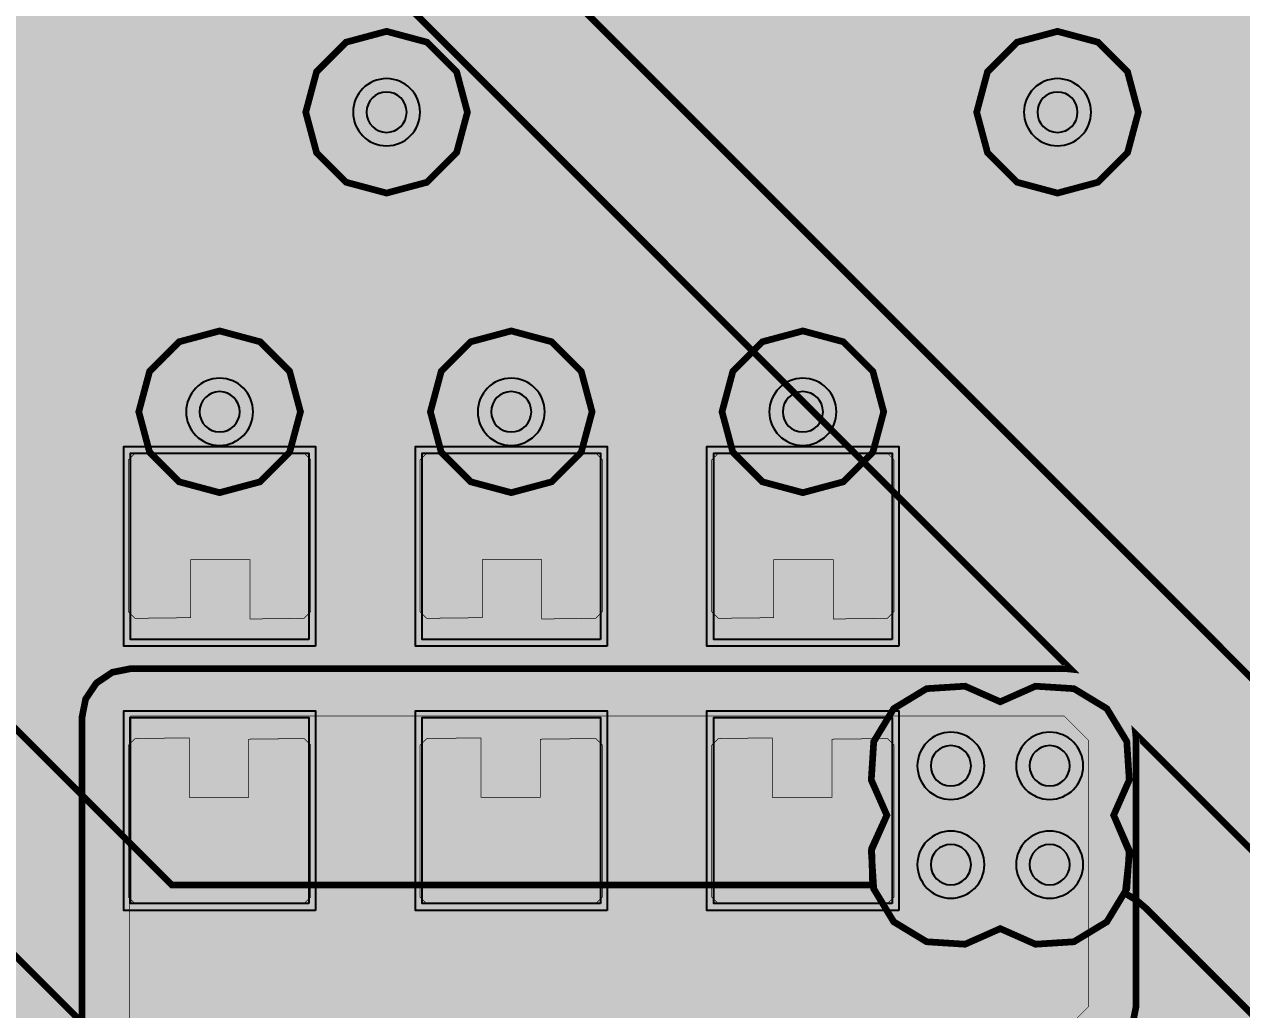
# Model space of a CAD drawing. Header units: millimetres. Extents: x -61 to 56, y -72 to 70.
# Drawn here: x -32.06 to -22.85, y 32.66 to 40.12 of the extents above; entities that cross this region are included whole.
import ezdxf

# ---------------------------------------------------------------- set-up
doc = ezdxf.new("R2010")
doc.units = ezdxf.units.MM
doc.header["$MEASUREMENT"] = 0
for name, color, linetype, true_color in [('02GND', 7, 'Continuous', 0x999966), ('03POWER', 7, 'Continuous', 0x008000), ('Bottom-Layer', 7, 'Continuous', 0x0000ff), ('Hole-Layer', 7, 'Continuous', 0x222222), ('Multi-Layer', 7, 'Continuous', 0xc0c0c0), ('Top-Layer', 7, 'Continuous', 0xff0000), ('Top-Paste-Mask-Layer', 7, 'Continuous', 0x808080), ('Top-Silkscreen-Layer', 7, 'Continuous', 0xffcc00), ('Top-Solder-Mask-Layer', 7, 'Continuous', 0x800080)]:
    doc.layers.add(name, color=color, linetype=linetype, true_color=true_color)

msp = doc.modelspace()

# ---------------------------------------------------------------- hatches: boundary and pattern name
at = {"layer": '02GND'}
for points in [[(-49.64195834391669, 52.15325882651766), (49.64195834391669, 52.15325882651766), (49.641958343916706, -62.14198374396749), (-49.64195834391669, -62.14198374396749)], [(-25.482188809413156, 33.329731434427345), (-25.23287086562984, 33.17860020668967), (-24.941921027998262, 33.15993802375216), (-24.675337820675644, 33.27797818074722), (-24.408754613353025, 33.15993802375216), (-24.11780477572145, 33.17860020668967), (-23.86848683193813, 33.329731434427345), (-23.717355604200463, 33.579049378210655), (-23.69869342126295, 33.869999215842235), (-23.816733578258017, 34.13658242316486), (-23.698693421262952, 34.40316563048747), (-23.71735560420047, 34.69411546811905), (-23.868486831938135, 34.94343341190237), (-24.11780477572145, 35.09456463964003), (-24.408754613353025, 35.113226822577545), (-24.675337820675644, 34.99518666558249), (-24.941921027998262, 35.113226822577545), (-25.23287086562984, 35.09456463964003), (-25.482188809413152, 34.94343341190237), (-25.63332003715082, 34.69411546811905), (-25.651982220088335, 34.40316563048747), (-25.533942063093267, 34.13658242316486), (-25.65198222008834, 33.869999215842235), (-25.633320037150824, 33.57904937821066)]]:
    msp.add_hatch(color=256, dxfattribs=at).paths.add_polyline_path(points)
at = {"layer": '03POWER'}
for points in [[(48.498956057912125, -56.04159512319025), (48.58111403814797, -56.34791952557415), (48.80553446097866, -56.57201782326688), (49.111976558646546, -56.65373571597832), (49.41818263372846, -56.57113781772896), (49.64195834391669, -56.34639573279148), (49.641958343916706, -62.14198374396749), (44.192197104394225, -62.14198374396749), (44.39271061544224, -61.95662885865687), (44.49267545900355, -61.702524290273935), (44.47220038050033, -61.43023240133561), (45.189120969245266, -61.703607933859004), (45.94976176232751, -61.80428015568837), (46.713115877138364, -61.72682172974153), (47.43803015326418, -61.475408514858486), (48.08542375926282, -61.063594441202774), (48.62039507817628, -60.513580804745615), (49.014103287538546, -59.85501937387557), (49.24532319607639, -59.123413833816876), (49.30158951434908, -58.358205748537536), (49.17986887058742, -57.60064822779664), (48.886723342706745, -56.89158193200168), (48.437956690324455, -56.26923331261023), (47.85776235875703, -55.76715378707081), (47.17741918692714, -55.41241094937951), (46.43360513483187, -55.22412932984521), (45.666419939159496, -55.21245937311911), (44.917223297607244, -55.3780302178825), (44.22640512747952, -55.71191577937058), (43.631208106087335, -56.196115963256034), (43.16371988190714, -56.80452706818566), (42.84914319834193, -57.50434906162825), (42.7044371893899, -58.257853861428494), (42.73740309628848, -59.02441929329403), (42.94626369503581, -59.76271907159533), (43.319759108259646, -60.43295073949053), (43.837753836123234, -60.99898145796292), (-43.36177800355601, -60.99898145796292), (-43.62070140292836, -61.05643758985197), (-43.83101923092808, -61.21802021595908), (-43.95325024242799, -61.453396751879495), (-43.96444900967684, -61.718381886266876), (-43.86251327972212, -61.963232127828505), (-43.66657861315724, -62.14198374396749), (-49.64195834391669, -62.14198374396749), (-49.64195834391669, -56.58191262382526), (-49.43345581523011, -56.797498269466416), (-49.14757138874967, -56.8881656272704), (-48.85293138332117, -56.832150073391965), (-49.16222811200256, -57.541188698626186), (-49.29821191569646, -58.30270602842243), (-49.25343109754075, -59.07497212037024), (-49.0303395753776, -59.81566801693373), (-48.6411624109461, -60.4842047572346), (-48.10722589587972, -61.043947587761096), (-47.45778890473421, -61.464223488781975), (-46.72843955504717, -61.72200200720069), (-45.95914503491617, -61.80315728887398), (-45.19206146445252, -61.70324215302472), (-44.46922380723083, -61.427731790698154), (-43.83024242092482, -60.99172373297273), (-43.31013247250253, -60.41911053019163), (-42.93739516258743, -59.74127047808177), (-42.7324559048482, -58.995348136893135), (-42.706545045710975, -58.22221886838377), (-42.861082459178974, -57.46424893079675), (-43.18759973998821, -56.76297387507325), (-43.668204258790595, -56.1568224625089), (-44.27655964987642, -55.6790108295573), (-44.97932900226311, -55.35572229621123), (-45.73800166956687, -55.204672561576466), (-46.51100359237213, -55.23413891164608), (-47.25597549077851, -55.44250663715039), (-47.93209408578566, -55.81835751706504), (-48.50230915026372, -56.34109551902143), (-48.49979490575768, -56.3091476666853), (-48.498956057912125, -56.27711201422403), (-48.498956057912125, 51.31496316992635), (-19.402619467519298, 51.31496316992635), (-19.629487069922497, 51.14373500071528), (-19.75456549222998, 50.88850298229945), (-19.75088814838538, 50.604294481205976), (-19.61924786426078, 50.35238411907861), (-19.388025946438404, 50.187083121894396), (-19.6577761679802, 49.97715635433686), (-19.772914418966884, 49.65532159406582), (-19.6975412972884, 49.32192494998037), (-19.45515768106508, 49.080917455604144), (-19.683909679216892, 48.85828713656416), (-19.769484338568923, 48.55076687171796), (-19.688612489603983, 48.241976522679515), (-19.463284529677818, 48.0158813080247), (-19.154770869168768, 47.93396026742095), (-18.84696149045146, 48.01848909083615), (-18.623554869997662, 48.24648298889421), (-18.545298974109148, 48.55594663841217), (-18.63347287910289, 48.86273173924409), (-18.86410063745156, 49.083418333067456), (-18.624969617895157, 49.324257714659346), (-18.550889167339907, 49.65546662016338), (-18.664631474695653, 49.97523206507112), (-18.931232372078252, 50.18525876278939), (-18.69805043815655, 50.349440834778), (-18.56455849949009, 50.601451686490805), (-18.559730008311707, 50.88659419953101), (-18.684612953435636, 51.14298026991533), (-18.912102401924443, 51.31496316992635), (48.42554110101114, 51.31496316992635), (48.498956057912125, 51.24154821302537)], [(-29.93405892811786, 39.45821945643892), (-29.85204755476772, 39.15214884429769), (-29.627988315976637, 38.928089605506614), (-29.321917703835414, 38.84607823215647), (-29.01584709169419, 38.928089605506614), (-28.791787852903106, 39.15214884429769), (-28.709776479552964, 39.45821945643892), (-28.791787852903106, 39.76429006858014), (-29.01584709169419, 39.98834930737123), (-29.321917703835414, 40.07036068072137), (-29.627988315976637, 39.98834930737123), (-29.85204755476772, 39.76429006858014)], [(-24.85404876809754, 39.45821945643892), (-24.7720373947474, 39.15214884429769), (-24.547978155956315, 38.928089605506614), (-24.241907543815092, 38.84607823215647), (-23.93583693167387, 38.928089605506614), (-23.711777692882787, 39.15214884429769), (-23.629766319532646, 39.45821945643892), (-23.711777692882787, 39.76429006858014), (-23.93583693167387, 39.98834930737123), (-24.241907543815092, 40.07036068072137), (-24.547978155956315, 39.98834930737123), (-24.7720373947474, 39.76429006858014)], [(-31.198201676403354, 37.19044958089917), (-31.116190303053212, 36.88437896875794), (-30.89213106426213, 36.66031972996686), (-30.586060452120904, 36.578308356616716), (-30.27998983997968, 36.66031972996686), (-30.0559306011886, 36.88437896875794), (-29.973919227838458, 37.19044958089917), (-30.0559306011886, 37.496520193040396), (-30.27998983997968, 37.720579431831474), (-30.586060452120904, 37.802590805181616), (-30.89213106426213, 37.720579431831474), (-31.116190303053212, 37.496520193040396)], [(-28.99019812039624, 37.19044958089917), (-28.908186747046102, 36.88437896875794), (-28.684127508255017, 36.66031972996686), (-28.378056896113794, 36.578308356616716), (-28.07198628397257, 36.66031972996686), (-27.847927045181486, 36.88437896875794), (-27.765915671831348, 37.19044958089917), (-27.847927045181486, 37.496520193040396), (-28.07198628397257, 37.720579431831474), (-28.378056896113794, 37.802590805181616), (-28.684127508255017, 37.720579431831474), (-28.908186747046102, 37.496520193040396)], [(-26.782194564389133, 37.19044958089917), (-26.70018319103899, 36.88437896875794), (-26.47612395224791, 36.66031972996686), (-26.170053340106687, 36.578308356616716), (-25.86398272796546, 36.66031972996686), (-25.63992348917438, 36.88437896875794), (-25.557912115824237, 37.19044958089917), (-25.63992348917438, 37.496520193040396), (-25.86398272796546, 37.720579431831474), (-26.170053340106687, 37.802590805181616), (-26.47612395224791, 37.720579431831474), (-26.70018319103899, 37.496520193040396)]]:
    msp.add_hatch(color=256, dxfattribs=at).paths.add_polyline_path(points)
at = {"layer": 'Bottom-Layer'}
for points in [[(-49.64195834391669, -62.14198374396749), (-49.641958343916684, 52.15325882651766), (49.6419583439167, 52.15325882651766), (49.641958343916706, -62.14198374396749)], [(-35.58352298704598, 32.12130302260605), (-35.8895935991872, 32.03929164925591), (-36.11365283797829, 31.815232410464823), (-36.19566421132843, 31.5091617983236), (-36.11365283797829, 31.203091186182377), (-35.88959359918721, 30.979031947391295), (-35.58352298704598, 30.897020574041154), (-23.699047498095, 30.897020574041154), (-23.465127177977976, 30.94347799768727), (-23.266712832560994, 31.075798653324384), (-23.133921104660615, 31.273898035899684), (-19.158272796545596, 27.298249727784665), (-19.158272796545596, 25.300053340106682), (-19.11029103869344, 25.120982981965966), (-18.97920243840488, 24.989894381677406), (-18.800132080264163, 24.941912623825246), (-18.355244849332433, 24.941912623825246), (-18.31343359891547, 24.610677601325385), (-18.10403165524929, 24.350647513103386), (-17.789328580041875, 24.239171976563256), (-15.060906763594229, 21.510750160115613), (-14.942036799048333, 21.185839718901605), (-14.666003064968063, 20.977267810604417), (-14.32097979109299, 20.951659144775206), (-14.01717872932193, 21.117193969352407), (-13.851643904744725, 21.420995031123468), (-13.877252570573932, 21.766018304998543), (-14.085824478871118, 22.042052039078815), (-14.410734920085131, 22.16092200362471), (-17.139156736532776, 24.889343820072348), (-17.14142366049541, 24.91568946371425), (-17.14482627080981, 24.941912623825246), (-16.800132080264163, 24.94191262382525), (-16.621061722123446, 24.989894381677406), (-16.48997312183489, 25.120982981965966), (-16.441991363982734, 25.300053340106682), (-16.441991363982734, 27.498056687398584), (-13.848127807540827, 30.09192024384049), (-8.551917912550618, 30.09192024384049), (-8.313159766319531, 29.853162097609406), (-8.313159766319533, 28.825052070104146), (-8.265178008467377, 28.64598171196343), (-8.134089408178818, 28.514893111674873), (-7.9550190500381, 28.466911353822717), (-7.808155956311913, 28.466911353822717), (-7.808155956311913, 27.780515768782177), (-7.9770793697271385, 27.64920198658111), (-8.040990601981203, 27.445011430022866), (-8.040990601981203, 26.955019050038104), (-7.944887962049258, 26.710886259938867), (-7.708155956311914, 26.597773510599538), (-7.708155956311914, 25.902333169613833), (-7.944887962049258, 25.789220420274503), (-8.040990601981203, 25.545087630175267), (-8.040990601981203, 25.055095250190504), (-8.040760385524525, 25.042255983319933), (-8.040070032125392, 25.029433222869272), (-8.466047752095506, 25.455410942839382), (-8.466047752095507, 25.545087630175267), (-8.514029509947663, 25.724157988315984), (-8.645118110236222, 25.855246588604544), (-8.824188468376938, 25.9032283464567), (-9.981186182372365, 25.9032283464567), (-10.070990198378407, 25.891786363036758), (-10.155056044913776, 25.858191516383037), (-10.26883110989597, 25.858191516383037), (-10.841788163576329, 26.431147713998996), (-10.84178816357633, 28.70005334010668), (-10.889769921428487, 28.879123698247394), (-11.020858521717047, 29.010212298535954), (-11.199928879857762, 29.058194056388114), (-13.199928879857762, 29.05819405638811), (-13.378999237998476, 29.010212298535954), (-13.510087838287037, 28.879123698247394), (-13.558069596139195, 28.70005334010668), (-13.558069596139193, 25.300053340106682), (-13.510087838287037, 25.120982981965966), (-13.378999237998476, 24.989894381677406), (-13.199928879857762, 24.941912623825246), (-11.199928879857762, 24.94191262382525), (-11.092738713680946, 24.95832970771705), (-10.995375690135509, 25.006075849075433), (-10.894685110541486, 24.905385419924833), (-10.713611332477734, 24.784395936285456), (-10.500020320040642, 24.741910083820173), (-10.154909595371775, 24.741910083820173), (-10.070909124939991, 24.7083755273082), (-9.981186182372365, 24.696954533909075), (-9.286251684520863, 24.696954533909075), (-8.558155956311914, 23.968858805700123), (-8.558155956311914, 23.958155956311916), (-8.850040640081282, 23.958155956311916), (-9.029110998221997, 23.91017419845976), (-9.160199598510557, 23.7790855981712), (-9.208181356362713, 23.600015240030483), (-9.208181356362715, 21.40001524003048), (-9.160199598510557, 21.220944881889764), (-9.029110998221997, 21.089856281601207), (-8.850040640081282, 21.041874523749048), (-7.150040640081281, 21.041874523749048), (-6.970970281940565, 21.089856281601207), (-6.839881681652005, 21.220944881889764), (-6.791899923799848, 21.40001524003048), (-6.791899923799847, 23.600015240030483), (-6.839881681652004, 23.7790855981712), (-6.970970281940564, 23.91017419845976), (-7.150040640081281, 23.958155956311916), (-7.441874523749048, 23.958155956311916), (-7.441874523749048, 24.200048260096523), (-7.4843604559968755, 24.41363946514581), (-7.605350154691562, 24.594713345435437), (-7.708511913021007, 24.697875103764886), (-7.6956891525703455, 24.697184750365754), (-7.682849885699771, 24.696954533909075), (-7.178181885755642, 24.696954533909075), (-7.100015240030482, 24.691910083820172), (-7.021848594305321, 24.696954533909075), (-6.507843535687072, 24.696954533909075), (-6.328773177546356, 24.74493629176123), (-6.197684577257797, 24.87602489204979), (-6.149702819405639, 25.055095250190504), (-6.149702819405639, 25.545087630175267), (-6.195056570633386, 25.719526981100117), (-6.319630927368492, 25.849785491553543), (-6.491874523749049, 25.902872150964388), (-6.491874523749049, 26.597234529248983), (-6.319630927368492, 26.650321188659827), (-6.195056570633386, 26.780579699113254), (-6.149702819405639, 26.955019050038104), (-6.149702819405638, 27.445011430022866), (-6.197684577257796, 27.62408178816358), (-6.328773177546355, 27.75517038845214), (-6.507843535687072, 27.803152146304296), (-6.591874523749048, 27.803152146304296), (-6.591874523749048, 28.466911353822717), (-6.54501143002286, 28.466911353822717), (-6.365941071882143, 28.514893111674873), (-6.234852471593584, 28.64598171196343), (-6.186870713741427, 28.825052070104146), (-6.186870713741426, 30.175064770129545), (-6.234852471593583, 30.35413512827026), (-6.365941071882142, 30.48522372855882), (-6.54501143002286, 30.533205486410978), (-7.273121457528128, 30.533205486410978), (-7.869997355637318, 31.13008138452017), (-8.06729240336802, 31.261909720781095), (-8.300017780035562, 31.308201676403357), (-14.100027940055883, 31.308201676403357), (-14.332753316723426, 31.26190972078109), (-14.530048364454128, 31.130081384520167), (-16.63981933187642, 29.02031041709788), (-16.71776802951764, 29.048594493778957), (-16.800132080264163, 29.058194056388114), (-18.800132080264163, 29.05819405638811), (-18.950111141215952, 29.025277960845326), (-19.072521568525833, 28.932580197357883), (-23.57002783569828, 33.43008646453033), (-23.645021751005704, 33.49381831470111), (-23.729313670416563, 33.54461898774152), (-23.695762604857723, 33.852010449363824), (-23.816733578258017, 34.13658242316486), (-23.698693421262952, 34.40316563048747), (-23.71735560420047, 34.69411546811905), (-23.868486831938135, 34.94343341190237), (-24.11780477572145, 35.09456463964003), (-24.408754613353025, 35.113226822577545), (-24.675337820675644, 34.99518666558249), (-24.941921027998262, 35.113226822577545), (-25.23287086562984, 35.09456463964003), (-25.482188809413152, 34.94343341190237), (-25.63332003715082, 34.69411546811905), (-25.651982220088335, 34.40316563048747), (-25.533942063093267, 34.13658242316486), (-25.64913545744122, 33.88489910770048), (-25.641695556646116, 33.60820675641352), (-30.94816323834747, 33.60820675641352), (-34.25247440277796, 36.912520318831156), (-34.142762079682484, 37.17949221782538), (-34.16757975152097, 37.46705937842634), (-34.321409706300244, 37.71128700525057), (-34.570050936290116, 37.857875979736065), (-34.85822304671226, 37.87423518101347), (-35.12185674371349, 37.75672746851318), (-35.388440168136704, 37.87476841798472), (-35.67939054852184, 37.856106583050945), (-35.92870900245354, 37.70497519498593), (-36.079840390518555, 37.45565674105423), (-36.09850222545233, 37.16470636066909), (-35.980461275980794, 36.898122936245876), (-36.09850222545233, 36.63153951182266), (-36.079840390518555, 36.340589131437525), (-35.92870900245354, 36.091270677505825), (-35.67939054852184, 35.94013928944081), (-35.388440168136704, 35.92147745450703), (-35.12185674371349, 36.03951840397857), (-35.088766988306034, 36.01569584730979), (-35.05416475771313, 35.99412893382741), (-31.63008408056124, 32.57004577176989), (-31.432788978729985, 32.43821732169597), (-31.20006350012701, 32.39192532385066), (-24.25194839261158, 32.39192532385066), (-23.981326091366977, 32.12130302260605)]]:
    msp.add_hatch(color=256, dxfattribs=at).paths.add_polyline_path(points)
at = {"layer": 'Top-Layer'}
for points in [[(-49.64195834391669, -62.14198374396749), (-49.641958343916684, 52.15325882651766), (49.6419583439167, 52.15325882651766), (49.641958343916706, -62.14198374396749)], [(-31.924977549899413, 44.32517479345931), (-32.0741282484601, 44.42483411824025), (-32.250063500127006, 44.459829819659646), (-37.37593345186691, 44.459829819659646), (-37.37593345186691, 44.62017780035561), (-37.42391520971907, 44.79924815849633), (-37.555003810007626, 44.93033675878488), (-37.73407416814835, 44.97831851663704), (-38.26607823215647, 44.97831851663704), (-38.44514859029718, 44.93033675878488), (-38.57623719058574, 44.79924815849633), (-38.6242189484379, 44.62017780035561), (-38.6242189484379, 44.54275162855476), (-38.66472779141836, 44.52933424556852), (-38.703818074184014, 44.51221868775945), (-39.03648001782667, 44.41150785751142), (-39.26068723936342, 44.14591839633472), (-39.30415657603464, 43.8010748711719), (-39.1528737551683, 43.48815291894087), (-38.85561151784054, 43.308036838769645), (-38.508205558083766, 43.31879505436644), (-38.395990136342654, 43.2489394118092), (-38.26607823215647, 43.224546609093224), (-37.73407416814835, 43.224546609093224), (-37.496270331521956, 43.314892426348656), (-37.378444933480054, 43.54034798069597), (-32.440494447742104, 43.54034798069597), (-24.142497053335845, 35.24234913270937), (-24.16702324221335, 35.24489158589161), (-24.191666243332488, 35.245740411480824), (-31.26068834137669, 35.245740411480824), (-31.397742859952963, 35.21847857273074), (-31.5139320704783, 35.140843424300996), (-31.52305830873077, 35.131717186048526), (-31.60069345716051, 35.01552797552319), (-31.627955295910592, 34.87847345694692), (-31.627955295910592, 30.9848920497841), (-31.60069345716051, 30.84783753120783), (-31.52305830873077, 30.731648320682492), (-31.521262252118394, 30.729852264070114), (-31.7780568961138, 30.730960121920248), (-31.85169514358306, 30.700458161109093), (-31.882197104394216, 30.62681991363983), (-31.882197104394216, 27.96132432809647), (-31.920921537334728, 27.967752230910783), (-31.960116840233685, 27.969903479806963), (-32.689148591590126, 27.969903479806963), (-32.70912633483084, 27.971585158561126), (-32.72916687833376, 27.97214630429261), (-34.729166878333764, 27.97214630429261), (-34.74920742183668, 27.971585158561126), (-34.769185165077396, 27.969903479806963), (-35.859403098806204, 27.969903479806963), (-35.99645791443903, 27.942641518011868), (-36.11264728262197, 27.865006037912163), (-36.81994725722192, 27.15770352330713), (-36.89758207398224, 27.041514470440106), (-36.924843789687586, 26.904460248920497), (-36.924843789687586, 25.477594615189233), (-36.92405870261698, 25.453893836090117), (-36.92170688341377, 25.430296966847592), (-36.92170688341377, 25.287363474726952), (-36.89444504466369, 25.150308956150678), (-36.81680989623395, 25.034119745625343), (-36.33823991909399, 24.555549768485392), (-36.22205070856865, 24.477914620055653), (-36.08499618999239, 24.450652781305568), (-26.737843535687073, 24.450652781305568), (-26.600792230968864, 24.477913288850342), (-26.484604726184287, 24.555544848982137), (-26.419227535429908, 24.62091949973144), (-26.341588798637876, 24.737110415914902), (-26.31432562865126, 24.874168148336302), (-26.31432562865126, 25.39181356362713), (-24.732194564389133, 25.39181356362713), (-24.732194564389133, 25.29895097790196), (-24.684212806536976, 25.119880619761247), (-24.553124206248416, 24.988792019472687), (-24.3740538481077, 24.94081026162053), (-23.0240411480823, 24.94081026162053), (-22.844970789941584, 24.988792019472687), (-22.713882189653024, 25.119880619761247), (-22.665900431800868, 25.29895097790196), (-22.665900431800868, 26.7089585979172), (-22.707026589806983, 26.875591555341842), (-22.820959832967993, 27.00395478790958), (-22.707026589806983, 27.132318020477317), (-22.665900431800868, 27.29895097790196), (-22.665900431800868, 28.7089585979172), (-22.713882189653024, 28.888028956057916), (-22.844970789941584, 29.019117556346476), (-23.0240411480823, 29.067099314198632), (-23.086906273812552, 29.067099314198632), (-23.086906273812552, 31.5091617983236), (-23.168917647162694, 31.815232410464823), (-23.392976885953775, 32.03929164925591), (-23.699047498095, 32.12130302260605), (-24.005118110236225, 32.03929164925591), (-24.229177349027307, 31.815232410464823), (-24.311188722377448, 31.5091617983236), (-24.311188722377448, 29.067099314198632), (-24.3740538481077, 29.067099314198632), (-24.553124206248416, 29.019117556346476), (-24.684212806536976, 28.888028956057916), (-24.732194564389133, 28.7089585979172), (-24.732194564389133, 27.29895097790196), (-24.691068406383017, 27.132318020477317), (-24.577135163222007, 27.00395478790958), (-24.691068406383017, 26.875591555341842), (-24.732194564389133, 26.7089585979172), (-24.732194564389133, 26.616096012192028), (-26.31432562865126, 26.616096012192028), (-26.31432562865126, 26.91886461772924), (-24.9780568961138, 26.91886461772924), (-24.904418648644537, 26.949366578540396), (-24.873916687833383, 27.023004826009657), (-24.873916687833383, 30.62681991363983), (-24.904418648644537, 30.700458161109093), (-24.9780568961138, 30.730960121920248), (-25.457241269254236, 30.730960121920248), (-23.751899781185415, 32.43630160998907), (-23.674264632755676, 32.55249082051441), (-23.647002794005594, 32.68954533909068), (-23.647002794005594, 34.70107696215393), (-23.64785161611897, 34.72571991287782), (-23.650394058906638, 34.750246052077294), (-18.20977647955296, 29.309627519677438), (-18.20977647955296, 25.254222997834212), (-18.355469097803898, 24.940422863563665), (-18.307766383321454, 24.5977549276373), (-18.081906147962176, 24.335678569748076), (-17.750035560071122, 24.237909575819156), (-17.41816497218007, 24.335678569748076), (-17.19230473682079, 24.5977549276373), (-17.144602022338347, 24.940422863563665), (-17.290294640589284, 25.254222997834212), (-17.290294640589284, 29.500058420116847), (-17.325290326599177, 29.67599363458193), (-17.42494960984353, 29.82514431339835)], [(-29.911054102108206, 35.4670662941326), (-31.261066802133605, 35.4670662941326), (-31.261066802133605, 36.877073914147836), (-29.911054102108206, 36.877073914147836)], [(-27.703050546101093, 35.4670662941326), (-29.053063246126495, 35.4670662941326), (-29.053063246126495, 36.877073914147836), (-27.703050546101093, 36.877073914147836)], [(-25.495046990093986, 35.4670662941326), (-26.845059690119385, 35.4670662941326), (-26.845059690119385, 36.877073914147836), (-25.495046990093986, 36.877073914147836)], [(-30.885361950723905, 30.600439420878846), (-31.269814579629163, 30.9848920497841), (-31.269814579629163, 34.87847345694692), (-31.26068834137669, 34.88759969519939), (-24.191666243332488, 34.88759969519939), (-24.005143510287024, 34.70107696215393), (-24.005143510287024, 32.68954533909068), (-26.09424942849886, 30.600439420878846)], [(-29.911054102108206, 33.46706629413259), (-31.261066802133605, 33.46706629413259), (-31.261066802133605, 34.87707391414783), (-29.911054102108206, 34.87707391414783)], [(-27.703050546101093, 33.46706629413259), (-29.053063246126495, 33.46706629413259), (-29.053063246126495, 34.87707391414783), (-27.703050546101093, 34.87707391414783)], [(-25.495046990093986, 33.46706629413259), (-26.845059690119385, 33.46706629413259), (-26.845059690119385, 34.87707391414783), (-25.495046990093986, 34.87707391414783)]]:
    msp.add_hatch(color=256, dxfattribs=at).paths.add_polyline_path(points)
at = {"layer": 'Top-Paste-Mask-Layer'}
for points in [[(-31.226065532131067, 36.877048514097034), (-29.946080772161547, 36.877048514097034), (-29.896068072136146, 36.827035814071635), (-29.896068072136146, 35.677023114046236), (-29.946080772161547, 35.62703581407163), (-30.356113792227585, 35.622006604013215), (-30.356113792227585, 36.07201930403862), (-30.806101092202184, 36.07201930403862), (-30.806101092202184, 35.63201422402845), (-31.226065532131067, 35.62703581407163), (-31.276078232156465, 35.677023114046236), (-31.276078232156465, 36.827035814071635)], [(-31.226065532131067, 36.877048514097034), (-29.946080772161547, 36.877048514097034), (-29.896068072136146, 36.827035814071635), (-29.896068072136146, 35.677023114046236), (-29.946080772161547, 35.62703581407163), (-30.356113792227585, 35.622006604013215), (-30.356113792227585, 36.07201930403862), (-30.806101092202184, 36.07201930403862), (-30.806101092202184, 35.63201422402845), (-31.226065532131067, 35.62703581407163), (-31.276078232156465, 35.677023114046236), (-31.276078232156465, 36.827035814071635)], [(-29.018061976123953, 36.877048514097034), (-27.738077216154434, 36.877048514097034), (-27.688064516129035, 36.827035814071635), (-27.688064516129035, 35.677023114046236), (-27.738077216154434, 35.62703581407163), (-28.148110236220475, 35.622006604013215), (-28.148110236220475, 36.07201930403862), (-28.598097536195073, 36.07201930403862), (-28.598097536195073, 35.63201422402845), (-29.018061976123953, 35.62703581407163), (-29.068074676149354, 35.677023114046236), (-29.068074676149354, 36.827035814071635)], [(-29.018061976123953, 36.877048514097034), (-27.738077216154434, 36.877048514097034), (-27.688064516129035, 36.827035814071635), (-27.688064516129035, 35.677023114046236), (-27.738077216154434, 35.62703581407163), (-28.148110236220475, 35.622006604013215), (-28.148110236220475, 36.07201930403862), (-28.598097536195073, 36.07201930403862), (-28.598097536195073, 35.63201422402845), (-29.018061976123953, 35.62703581407163), (-29.068074676149354, 35.677023114046236), (-29.068074676149354, 36.827035814071635)], [(-26.810058420116846, 36.877048514097034), (-25.530073660147327, 36.877048514097034), (-25.480060960121925, 36.827035814071635), (-25.480060960121925, 35.677023114046236), (-25.530073660147327, 35.62703581407163), (-25.940106680213365, 35.622006604013215), (-25.940106680213365, 36.07201930403862), (-26.390093980187963, 36.07201930403862), (-26.390093980187963, 35.63201422402845), (-26.810058420116846, 35.62703581407163), (-26.860071120142244, 35.677023114046236), (-26.860071120142244, 36.827035814071635)], [(-26.810058420116846, 36.877048514097034), (-25.530073660147327, 36.877048514097034), (-25.480060960121925, 36.827035814071635), (-25.480060960121925, 35.677023114046236), (-25.530073660147327, 35.62703581407163), (-25.940106680213365, 35.622006604013215), (-25.940106680213365, 36.07201930403862), (-26.390093980187963, 36.07201930403862), (-26.390093980187963, 35.63201422402845), (-26.810058420116846, 35.62703581407163), (-26.860071120142244, 35.677023114046236), (-26.860071120142244, 36.827035814071635)], [(-29.946055372110745, 33.467091694183395), (-31.226040132080264, 33.467091694183395), (-31.276052832105666, 33.51710439420879), (-31.276052832105666, 34.66711709423419), (-31.226040132080264, 34.717104394208796), (-30.816007112014223, 34.72213360426721), (-30.816007112014223, 34.27212090424181), (-30.366019812039628, 34.27212090424181), (-30.366019812039628, 34.712125984251976), (-29.946055372110745, 34.717104394208796), (-29.896042672085347, 34.66711709423419), (-29.896042672085347, 33.51710439420879)], [(-29.946055372110745, 33.467091694183395), (-31.226040132080264, 33.467091694183395), (-31.276052832105666, 33.51710439420879), (-31.276052832105666, 34.66711709423419), (-31.226040132080264, 34.717104394208796), (-30.816007112014223, 34.72213360426721), (-30.816007112014223, 34.27212090424181), (-30.366019812039628, 34.27212090424181), (-30.366019812039628, 34.712125984251976), (-29.946055372110745, 34.717104394208796), (-29.896042672085347, 34.66711709423419), (-29.896042672085347, 33.51710439420879)], [(-27.738051816103635, 33.467091694183395), (-29.018036576073154, 33.467091694183395), (-29.068049276098552, 33.51710439420879), (-29.068049276098552, 34.66711709423419), (-29.018036576073154, 34.717104394208796), (-28.608003556007112, 34.72213360426721), (-28.608003556007112, 34.27212090424181), (-28.158016256032514, 34.27212090424181), (-28.158016256032514, 34.712125984251976), (-27.738051816103635, 34.717104394208796), (-27.688039116078233, 34.66711709423419), (-27.688039116078233, 33.51710439420879)], [(-27.738051816103635, 33.467091694183395), (-29.018036576073154, 33.467091694183395), (-29.068049276098552, 33.51710439420879), (-29.068049276098552, 34.66711709423419), (-29.018036576073154, 34.717104394208796), (-28.608003556007112, 34.72213360426721), (-28.608003556007112, 34.27212090424181), (-28.158016256032514, 34.27212090424181), (-28.158016256032514, 34.712125984251976), (-27.738051816103635, 34.717104394208796), (-27.688039116078233, 34.66711709423419), (-27.688039116078233, 33.51710439420879)], [(-25.530048260096525, 33.467091694183395), (-26.810033020066044, 33.467091694183395), (-26.860045720091446, 33.51710439420879), (-26.860045720091446, 34.66711709423419), (-26.810033020066044, 34.717104394208796), (-26.400000000000006, 34.72213360426721), (-26.400000000000006, 34.27212090424181), (-25.950012700025407, 34.27212090424181), (-25.950012700025407, 34.712125984251976), (-25.530048260096525, 34.717104394208796), (-25.480035560071126, 34.66711709423419), (-25.480035560071126, 33.51710439420879)], [(-25.530048260096525, 33.467091694183395), (-26.810033020066044, 33.467091694183395), (-26.860045720091446, 33.51710439420879), (-26.860045720091446, 34.66711709423419), (-26.810033020066044, 34.717104394208796), (-26.400000000000006, 34.72213360426721), (-26.400000000000006, 34.27212090424181), (-25.950012700025407, 34.27212090424181), (-25.950012700025407, 34.712125984251976), (-25.530048260096525, 34.717104394208796), (-25.480035560071126, 34.66711709423419), (-25.480035560071126, 33.51710439420879)]]:
    msp.add_hatch(color=256, dxfattribs=at).paths.add_polyline_path(points)
at = {"layer": 'Top-Solder-Mask-Layer'}
for points in [[(-29.860254000508004, 35.41626619253239), (-31.311866903733804, 35.41626619253239), (-31.311866903733804, 36.92787401574804), (-29.860254000508004, 36.92787401574804)], [(-27.652250444500893, 35.4162661925324), (-29.103863347726694, 35.4162661925324), (-29.103863347726694, 36.92787401574804), (-27.652250444500893, 36.92787401574804)], [(-25.444246888493787, 35.4162661925324), (-26.895859791719587, 35.4162661925324), (-26.895859791719587, 36.92787401574804), (-25.444246888493787, 36.92787401574804)], [(-29.860254000508004, 33.41626619253238), (-31.311866903733804, 33.41626619253238), (-31.311866903733804, 34.92787401574803), (-29.860254000508004, 34.92787401574803)], [(-27.652250444500893, 33.41626619253239), (-29.103863347726694, 33.41626619253239), (-29.103863347726694, 34.92787401574803), (-27.652250444500893, 34.92787401574803)], [(-25.444246888493787, 33.41626619253239), (-26.895859791719587, 33.41626619253239), (-26.895859791719587, 34.92787401574803), (-25.444246888493787, 34.92787401574803)]]:
    msp.add_hatch(color=256, dxfattribs=at).paths.add_polyline_path(points)

# ---------------------------------------------------------------- linework, layer by layer
at = {"layer": '02GND', "const_width": 0.05080010160020321}
msp.add_lwpolyline([(-25.482188809413156, 33.329731434427345), (-25.23287086562984, 33.17860020668967), (-24.941921027998262, 33.15993802375216), (-24.675337820675644, 33.27797818074722), (-24.408754613353025, 33.15993802375216), (-24.11780477572145, 33.17860020668967), (-23.86848683193813, 33.329731434427345), (-23.717355604200463, 33.579049378210655), (-23.69869342126295, 33.869999215842235), (-23.816733578258017, 34.13658242316486), (-23.698693421262952, 34.40316563048747), (-23.71735560420047, 34.69411546811905), (-23.868486831938135, 34.94343341190237), (-24.11780477572145, 35.09456463964003), (-24.408754613353025, 35.113226822577545), (-24.675337820675644, 34.99518666558249), (-24.941921027998262, 35.113226822577545), (-25.23287086562984, 35.09456463964003), (-25.482188809413152, 34.94343341190237), (-25.63332003715082, 34.69411546811905), (-25.651982220088335, 34.40316563048747), (-25.533942063093267, 34.13658242316486), (-25.65198222008834, 33.869999215842235), (-25.633320037150824, 33.57904937821066)], close=True, dxfattribs=at)
at = {"layer": '03POWER', "const_width": 0.05080010160020321}
for points in [[(-29.93405892811786, 39.45821945643892), (-29.85204755476772, 39.15214884429769), (-29.627988315976637, 38.928089605506614), (-29.321917703835414, 38.84607823215647), (-29.01584709169419, 38.928089605506614), (-28.791787852903106, 39.15214884429769), (-28.709776479552964, 39.45821945643892), (-28.791787852903106, 39.76429006858014), (-29.01584709169419, 39.98834930737123), (-29.321917703835414, 40.07036068072137), (-29.627988315976637, 39.98834930737123), (-29.85204755476772, 39.76429006858014)], [(-24.85404876809754, 39.45821945643892), (-24.7720373947474, 39.15214884429769), (-24.547978155956315, 38.928089605506614), (-24.241907543815092, 38.84607823215647), (-23.93583693167387, 38.928089605506614), (-23.711777692882787, 39.15214884429769), (-23.629766319532646, 39.45821945643892), (-23.711777692882787, 39.76429006858014), (-23.93583693167387, 39.98834930737123), (-24.241907543815092, 40.07036068072137), (-24.547978155956315, 39.98834930737123), (-24.7720373947474, 39.76429006858014)], [(-31.198201676403354, 37.19044958089917), (-31.116190303053212, 36.88437896875794), (-30.89213106426213, 36.66031972996686), (-30.586060452120904, 36.578308356616716), (-30.27998983997968, 36.66031972996686), (-30.0559306011886, 36.88437896875794), (-29.973919227838458, 37.19044958089917), (-30.0559306011886, 37.496520193040396), (-30.27998983997968, 37.720579431831474), (-30.586060452120904, 37.802590805181616), (-30.89213106426213, 37.720579431831474), (-31.116190303053212, 37.496520193040396)], [(-28.99019812039624, 37.19044958089917), (-28.908186747046102, 36.88437896875794), (-28.684127508255017, 36.66031972996686), (-28.378056896113794, 36.578308356616716), (-28.07198628397257, 36.66031972996686), (-27.847927045181486, 36.88437896875794), (-27.765915671831348, 37.19044958089917), (-27.847927045181486, 37.496520193040396), (-28.07198628397257, 37.720579431831474), (-28.378056896113794, 37.802590805181616), (-28.684127508255017, 37.720579431831474), (-28.908186747046102, 37.496520193040396)], [(-26.782194564389133, 37.19044958089917), (-26.70018319103899, 36.88437896875794), (-26.47612395224791, 36.66031972996686), (-26.170053340106687, 36.578308356616716), (-25.86398272796546, 36.66031972996686), (-25.63992348917438, 36.88437896875794), (-25.557912115824237, 37.19044958089917), (-25.63992348917438, 37.496520193040396), (-25.86398272796546, 37.720579431831474), (-26.170053340106687, 37.802590805181616), (-26.47612395224791, 37.720579431831474), (-26.70018319103899, 37.496520193040396)]]:
    msp.add_lwpolyline(points, close=True, dxfattribs=at)
at = {"layer": 'Bottom-Layer'}
for points, const_width in [([(-19.072521568525833, 28.932580197357883), (-23.57002783569828, 33.43008646453033), (-23.645021751005704, 33.49381831470111), (-23.729313670416563, 33.54461898774152), (-23.695762604857723, 33.852010449363824), (-23.816733578258017, 34.13658242316486), (-23.698693421262952, 34.40316563048747), (-23.71735560420047, 34.69411546811905), (-23.868486831938135, 34.94343341190237), (-24.11780477572145, 35.09456463964003), (-24.408754613353025, 35.113226822577545), (-24.675337820675644, 34.99518666558249), (-24.941921027998262, 35.113226822577545), (-25.23287086562984, 35.09456463964003), (-25.482188809413152, 34.94343341190237), (-25.63332003715082, 34.69411546811905), (-25.651982220088335, 34.40316563048747), (-25.533942063093267, 34.13658242316486), (-25.64913545744122, 33.88489910770048), (-25.641695556646116, 33.60820675641352), (-30.94816323834747, 33.60820675641352), (-34.25247440277796, 36.912520318831156)], 0.05080010160020321), ([(-31.20006350012701, 33.00006604013209), (-34.70006858013716, 36.50007366014733)], 0.5), ([(-35.05416475771313, 35.99412893382741), (-31.63008408056124, 32.57004577176989), (-31.432788978729985, 32.43821732169597), (-31.20006350012701, 32.39192532385066), (-24.25194839261158, 32.39192532385066), (-23.981326091366977, 32.12130302260605), (-35.58352298704598, 32.12130302260605)], 0.05080010160020321), ([(-24.000048260096523, 33.00006604013209), (-31.20006350012701, 33.00006604013209)], 0.5), ([(-18.000035560071122, 27.000053340106682), (-24.000048260096523, 33.00006604013209)], 0.5)]:
    msp.add_lwpolyline(points, dxfattribs=dict(at, const_width=const_width))
at = {"layer": 'Hole-Layer'}
for points in [[(-29.474417068834146, 39.45821945643892, 1), (-29.16941833883668, 39.45821945643892, 1)], [(-24.394406908813824, 39.45821945643892, 1), (-24.089408178816363, 39.45821945643892, 1)], [(-30.738559817119636, 37.19044958089917, 1), (-30.433561087122175, 37.19044958089917, 1)], [(-28.530556261112526, 37.19044958089917, 1), (-28.22555753111506, 37.19044958089917, 1)], [(-26.322552705105416, 37.19044958089917, 1), (-26.017553975107955, 37.19044958089917, 1)], [(-25.20183896367793, 34.51058420116841, 1), (-24.896840233680468, 34.51058420116841, 1)], [(-24.453835407670823, 34.51058420116841, 1), (-24.14883667767336, 34.51058420116841, 1)], [(-25.20183896367793, 33.76258064516129, 1), (-24.896840233680468, 33.76258064516129, 1)], [(-24.453835407670823, 33.76258064516129, 1), (-24.14883667767336, 33.76258064516129, 1)]]:
    msp.add_lwpolyline(points, format="xyb", close=True, dxfattribs=at)
at = {"layer": 'Multi-Layer'}
for points in [[(-29.57591821183643, 39.45821945643892, 1), (-29.067917195834397, 39.45821945643892, 1)], [(-24.49590805181611, 39.45821945643892, 1), (-23.987907035814075, 39.45821945643892, 1)], [(-30.84006096012192, 37.19044958089917, 1), (-30.33205994411989, 37.19044958089917, 1)], [(-28.63205740411481, 37.19044958089917, 1), (-28.124056388112777, 37.19044958089917, 1)], [(-26.4240538481077, 37.19044958089917, 1), (-25.91605283210567, 37.19044958089917, 1)], [(-25.303340106680213, 34.51058420116841, 1), (-24.795339090678183, 34.51058420116841, 1)], [(-24.555336550673108, 34.51058420116841, 1), (-24.047335534671074, 34.51058420116841, 1)], [(-25.303340106680213, 33.76258064516129, 1), (-24.795339090678183, 33.76258064516129, 1)], [(-24.555336550673108, 33.76258064516129, 1), (-24.047335534671074, 33.76258064516129, 1)]]:
    msp.add_lwpolyline(points, format="xyb", close=True, dxfattribs=at)
at = {"layer": 'Top-Layer'}
for points, const_width in [([(-17.42494960984353, 29.82514431339835), (-31.924977549899413, 44.32517479345931)], 0.05080010160020321), ([(-17.750035560071122, 29.500058420116847), (-32.250063500127006, 44.00008890017781)], 0.20320040640081283), ([(-32.440494447742104, 43.54034798069597), (-24.142497053335845, 35.24234913270937), (-24.16702324221335, 35.24489158589161), (-24.191666243332488, 35.245740411480824), (-31.26068834137669, 35.245740411480824), (-31.397742859952963, 35.21847857273074), (-31.5139320704783, 35.140843424300996), (-31.52305830873077, 35.131717186048526), (-31.60069345716051, 35.01552797552319), (-31.627955295910592, 34.87847345694692), (-31.627955295910592, 30.9848920497841), (-31.60069345716051, 30.84783753120783), (-31.52305830873077, 30.731648320682492), (-31.521262252118394, 30.729852264070114), (-31.7780568961138, 30.730960121920248), (-31.85169514358306, 30.700458161109093), (-31.882197104394216, 30.62681991363983), (-31.882197104394216, 27.96132432809647), (-31.920921537334728, 27.967752230910783), (-31.960116840233685, 27.969903479806963), (-32.689148591590126, 27.969903479806963)], 0.05080010160020321), ([(-30.586060452120904, 36.17207010414021), (-30.586060452120904, 37.19044958089917)], 0.38100076200152405), ([(-28.378056896113794, 36.17207010414021), (-28.378056896113794, 37.19044958089917)], 0.38100076200152405), ([(-26.170053340106687, 36.17207010414021), (-26.170053340106687, 37.19044958089917)], 0.38100076200152405), ([(-23.674264632755676, 32.55249082051441), (-23.647002794005594, 32.68954533909068), (-23.647002794005594, 34.70107696215393), (-23.64785161611897, 34.72571991287782), (-23.650394058906638, 34.750246052077294), (-18.20977647955296, 29.309627519677438)], 0.05080010160020321)]:
    msp.add_lwpolyline(points, dxfattribs=dict(at, const_width=const_width))
for points in [[(-29.911054102108206, 35.4670662941326), (-31.261066802133605, 35.4670662941326), (-31.261066802133605, 36.877073914147836), (-29.911054102108206, 36.877073914147836)], [(-27.703050546101093, 35.4670662941326), (-29.053063246126495, 35.4670662941326), (-29.053063246126495, 36.877073914147836), (-27.703050546101093, 36.877073914147836)], [(-25.495046990093986, 35.4670662941326), (-26.845059690119385, 35.4670662941326), (-26.845059690119385, 36.877073914147836), (-25.495046990093986, 36.877073914147836)], [(-29.911054102108206, 33.46706629413259), (-31.261066802133605, 33.46706629413259), (-31.261066802133605, 34.87707391414783), (-29.911054102108206, 34.87707391414783)], [(-27.703050546101093, 33.46706629413259), (-29.053063246126495, 33.46706629413259), (-29.053063246126495, 34.87707391414783), (-27.703050546101093, 34.87707391414783)], [(-25.495046990093986, 33.46706629413259), (-26.845059690119385, 33.46706629413259), (-26.845059690119385, 34.87707391414783), (-25.495046990093986, 34.87707391414783)]]:
    msp.add_lwpolyline(points, close=True, dxfattribs=at)
at = {"layer": 'Top-Layer', "const_width": 0.005080010160020321}
msp.add_lwpolyline([(-30.885361950723905, 30.600439420878846), (-31.269814579629163, 30.9848920497841), (-31.269814579629163, 34.87847345694692), (-31.26068834137669, 34.88759969519939), (-24.191666243332488, 34.88759969519939), (-24.005143510287024, 34.70107696215393), (-24.005143510287024, 32.68954533909068), (-26.09424942849886, 30.600439420878846)], close=True, dxfattribs=at)
at = {"layer": 'Top-Paste-Mask-Layer', "const_width": 0.005080010160020321}
for points in [[(-31.226065532131067, 36.877048514097034), (-29.946080772161547, 36.877048514097034), (-29.896068072136146, 36.827035814071635), (-29.896068072136146, 35.677023114046236), (-29.946080772161547, 35.62703581407163), (-30.356113792227585, 35.622006604013215), (-30.356113792227585, 36.07201930403862), (-30.806101092202184, 36.07201930403862), (-30.806101092202184, 35.63201422402845), (-31.226065532131067, 35.62703581407163), (-31.276078232156465, 35.677023114046236), (-31.276078232156465, 36.827035814071635)], [(-31.226065532131067, 36.877048514097034), (-29.946080772161547, 36.877048514097034), (-29.896068072136146, 36.827035814071635), (-29.896068072136146, 35.677023114046236), (-29.946080772161547, 35.62703581407163), (-30.356113792227585, 35.622006604013215), (-30.356113792227585, 36.07201930403862), (-30.806101092202184, 36.07201930403862), (-30.806101092202184, 35.63201422402845), (-31.226065532131067, 35.62703581407163), (-31.276078232156465, 35.677023114046236), (-31.276078232156465, 36.827035814071635)], [(-29.018061976123953, 36.877048514097034), (-27.738077216154434, 36.877048514097034), (-27.688064516129035, 36.827035814071635), (-27.688064516129035, 35.677023114046236), (-27.738077216154434, 35.62703581407163), (-28.148110236220475, 35.622006604013215), (-28.148110236220475, 36.07201930403862), (-28.598097536195073, 36.07201930403862), (-28.598097536195073, 35.63201422402845), (-29.018061976123953, 35.62703581407163), (-29.068074676149354, 35.677023114046236), (-29.068074676149354, 36.827035814071635)], [(-29.018061976123953, 36.877048514097034), (-27.738077216154434, 36.877048514097034), (-27.688064516129035, 36.827035814071635), (-27.688064516129035, 35.677023114046236), (-27.738077216154434, 35.62703581407163), (-28.148110236220475, 35.622006604013215), (-28.148110236220475, 36.07201930403862), (-28.598097536195073, 36.07201930403862), (-28.598097536195073, 35.63201422402845), (-29.018061976123953, 35.62703581407163), (-29.068074676149354, 35.677023114046236), (-29.068074676149354, 36.827035814071635)], [(-26.810058420116846, 36.877048514097034), (-25.530073660147327, 36.877048514097034), (-25.480060960121925, 36.827035814071635), (-25.480060960121925, 35.677023114046236), (-25.530073660147327, 35.62703581407163), (-25.940106680213365, 35.622006604013215), (-25.940106680213365, 36.07201930403862), (-26.390093980187963, 36.07201930403862), (-26.390093980187963, 35.63201422402845), (-26.810058420116846, 35.62703581407163), (-26.860071120142244, 35.677023114046236), (-26.860071120142244, 36.827035814071635)], [(-26.810058420116846, 36.877048514097034), (-25.530073660147327, 36.877048514097034), (-25.480060960121925, 36.827035814071635), (-25.480060960121925, 35.677023114046236), (-25.530073660147327, 35.62703581407163), (-25.940106680213365, 35.622006604013215), (-25.940106680213365, 36.07201930403862), (-26.390093980187963, 36.07201930403862), (-26.390093980187963, 35.63201422402845), (-26.810058420116846, 35.62703581407163), (-26.860071120142244, 35.677023114046236), (-26.860071120142244, 36.827035814071635)], [(-29.946055372110745, 33.467091694183395), (-31.226040132080264, 33.467091694183395), (-31.276052832105666, 33.51710439420879), (-31.276052832105666, 34.66711709423419), (-31.226040132080264, 34.717104394208796), (-30.816007112014223, 34.72213360426721), (-30.816007112014223, 34.27212090424181), (-30.366019812039628, 34.27212090424181), (-30.366019812039628, 34.712125984251976), (-29.946055372110745, 34.717104394208796), (-29.896042672085347, 34.66711709423419), (-29.896042672085347, 33.51710439420879)], [(-29.946055372110745, 33.467091694183395), (-31.226040132080264, 33.467091694183395), (-31.276052832105666, 33.51710439420879), (-31.276052832105666, 34.66711709423419), (-31.226040132080264, 34.717104394208796), (-30.816007112014223, 34.72213360426721), (-30.816007112014223, 34.27212090424181), (-30.366019812039628, 34.27212090424181), (-30.366019812039628, 34.712125984251976), (-29.946055372110745, 34.717104394208796), (-29.896042672085347, 34.66711709423419), (-29.896042672085347, 33.51710439420879)], [(-27.738051816103635, 33.467091694183395), (-29.018036576073154, 33.467091694183395), (-29.068049276098552, 33.51710439420879), (-29.068049276098552, 34.66711709423419), (-29.018036576073154, 34.717104394208796), (-28.608003556007112, 34.72213360426721), (-28.608003556007112, 34.27212090424181), (-28.158016256032514, 34.27212090424181), (-28.158016256032514, 34.712125984251976), (-27.738051816103635, 34.717104394208796), (-27.688039116078233, 34.66711709423419), (-27.688039116078233, 33.51710439420879)], [(-27.738051816103635, 33.467091694183395), (-29.018036576073154, 33.467091694183395), (-29.068049276098552, 33.51710439420879), (-29.068049276098552, 34.66711709423419), (-29.018036576073154, 34.717104394208796), (-28.608003556007112, 34.72213360426721), (-28.608003556007112, 34.27212090424181), (-28.158016256032514, 34.27212090424181), (-28.158016256032514, 34.712125984251976), (-27.738051816103635, 34.717104394208796), (-27.688039116078233, 34.66711709423419), (-27.688039116078233, 33.51710439420879)], [(-25.530048260096525, 33.467091694183395), (-26.810033020066044, 33.467091694183395), (-26.860045720091446, 33.51710439420879), (-26.860045720091446, 34.66711709423419), (-26.810033020066044, 34.717104394208796), (-26.400000000000006, 34.72213360426721), (-26.400000000000006, 34.27212090424181), (-25.950012700025407, 34.27212090424181), (-25.950012700025407, 34.712125984251976), (-25.530048260096525, 34.717104394208796), (-25.480035560071126, 34.66711709423419), (-25.480035560071126, 33.51710439420879)], [(-25.530048260096525, 33.467091694183395), (-26.810033020066044, 33.467091694183395), (-26.860045720091446, 33.51710439420879), (-26.860045720091446, 34.66711709423419), (-26.810033020066044, 34.717104394208796), (-26.400000000000006, 34.72213360426721), (-26.400000000000006, 34.27212090424181), (-25.950012700025407, 34.27212090424181), (-25.950012700025407, 34.712125984251976), (-25.530048260096525, 34.717104394208796), (-25.480035560071126, 34.66711709423419), (-25.480035560071126, 33.51710439420879)]]:
    msp.add_lwpolyline(points, close=True, dxfattribs=at)
at = {"layer": 'Top-Silkscreen-Layer', "const_width": 0.15240030480060962}
for points in [[(-31.33726695453391, 37.135671831343664, 0.414), (-31.489667259334517, 36.98327152654306)], [(-31.33726695453391, 37.135671831343664, 0.414), (-31.489667259334517, 36.98327152654306)], [(-29.682453644907294, 36.98327152654306, 0.414), (-29.834853949707902, 37.135671831343664)], [(-29.682453644907294, 36.98327152654306, 0.414), (-29.834853949707902, 37.135671831343664)], [(-29.1292633985268, 37.135671831343664, 0.414), (-29.281663703327407, 36.98327152654306)], [(-29.1292633985268, 37.135671831343664, 0.414), (-29.281663703327407, 36.98327152654306)], [(-27.47445008890018, 36.98327152654306, 0.414), (-27.62685039370079, 37.135671831343664)], [(-27.47445008890018, 36.98327152654306, 0.414), (-27.62685039370079, 37.135671831343664)], [(-26.92125984251969, 37.135671831343664, 0.414), (-27.073660147320297, 36.98327152654306)], [(-26.92125984251969, 37.135671831343664, 0.414), (-27.073660147320297, 36.98327152654306)], [(-25.266446532893074, 36.98327152654306, 0.414), (-25.418846837693682, 37.135671831343664)], [(-25.266446532893074, 36.98327152654306, 0.414), (-25.418846837693682, 37.135671831343664)], [(-31.33726695453391, 33.208468376936764, -0.414), (-31.489667259334517, 33.36086868173737)], [(-31.33726695453391, 33.208468376936764, -0.414), (-31.489667259334517, 33.36086868173737)], [(-29.682453644907294, 33.36086868173737, -0.414), (-29.834853949707902, 33.208468376936764)], [(-29.682453644907294, 33.36086868173737, -0.414), (-29.834853949707902, 33.208468376936764)], [(-29.1292633985268, 33.208468376936764, -0.414), (-29.281663703327407, 33.36086868173737)], [(-29.1292633985268, 33.208468376936764, -0.414), (-29.281663703327407, 33.36086868173737)], [(-27.47445008890018, 33.36086868173737, -0.414), (-27.62685039370079, 33.208468376936764)], [(-27.47445008890018, 33.36086868173737, -0.414), (-27.62685039370079, 33.208468376936764)], [(-26.92125984251969, 33.208468376936764, -0.414), (-27.073660147320297, 33.36086868173737)], [(-26.92125984251969, 33.208468376936764, -0.414), (-27.073660147320297, 33.36086868173737)], [(-25.266446532893074, 33.36086868173737, -0.414), (-25.418846837693682, 33.208468376936764)], [(-25.266446532893074, 33.36086868173737, -0.414), (-25.418846837693682, 33.208468376936764)]]:
    msp.add_lwpolyline(points, format="xyb", dxfattribs=at)
for points in [[(-29.834853949707902, 37.13567183134367), (-31.33726695453391, 37.13567183134367)], [(-29.834853949707902, 37.13567183134367), (-31.33726695453391, 37.13567183134367)], [(-27.62685039370079, 37.13567183134367), (-29.1292633985268, 37.13567183134367)], [(-27.62685039370079, 37.13567183134367), (-29.1292633985268, 37.13567183134367)], [(-25.418846837693682, 37.13567183134367), (-26.92125984251969, 37.13567183134367)], [(-25.418846837693682, 37.13567183134367), (-26.92125984251969, 37.13567183134367)], [(-31.48966725933452, 36.98327152654306), (-31.48966725933452, 35.57326390652782)], [(-31.48966725933452, 36.98327152654306), (-31.48966725933452, 35.57326390652782)], [(-29.68245364490729, 35.57326390652782), (-29.68245364490729, 36.98327152654306)], [(-29.68245364490729, 35.57326390652782), (-29.68245364490729, 36.98327152654306)], [(-29.28166370332741, 36.98327152654306), (-29.28166370332741, 35.57326390652782)], [(-29.28166370332741, 36.98327152654306), (-29.28166370332741, 35.57326390652782)], [(-27.474450088900177, 35.57326390652782), (-27.474450088900177, 36.98327152654306)], [(-27.474450088900177, 35.57326390652782), (-27.474450088900177, 36.98327152654306)], [(-27.0736601473203, 36.98327152654306), (-27.0736601473203, 35.57326390652782)], [(-27.0736601473203, 36.98327152654306), (-27.0736601473203, 35.57326390652782)], [(-25.26644653289307, 35.57326390652782), (-25.26644653289307, 36.98327152654306)], [(-25.26644653289307, 35.57326390652782), (-25.26644653289307, 36.98327152654306)], [(-31.48966725933452, 33.36086868173737), (-31.48966725933452, 34.77087630175261)], [(-31.48966725933452, 33.36086868173737), (-31.48966725933452, 34.77087630175261)], [(-29.68245364490729, 34.77087630175261), (-29.68245364490729, 33.36086868173737)], [(-29.68245364490729, 34.77087630175261), (-29.68245364490729, 33.36086868173737)], [(-29.28166370332741, 33.36086868173737), (-29.28166370332741, 34.77087630175261)], [(-29.28166370332741, 33.36086868173737), (-29.28166370332741, 34.77087630175261)], [(-27.474450088900177, 34.77087630175261), (-27.474450088900177, 33.36086868173737)], [(-27.474450088900177, 34.77087630175261), (-27.474450088900177, 33.36086868173737)], [(-27.0736601473203, 33.36086868173737), (-27.0736601473203, 34.77087630175261)], [(-27.0736601473203, 33.36086868173737), (-27.0736601473203, 34.77087630175261)], [(-25.26644653289307, 34.77087630175261), (-25.26644653289307, 33.36086868173737)], [(-25.26644653289307, 34.77087630175261), (-25.26644653289307, 33.36086868173737)], [(-29.834853949707902, 33.20846837693676), (-31.33726695453391, 33.20846837693676)], [(-29.834853949707902, 33.20846837693676), (-31.33726695453391, 33.20846837693676)], [(-27.62685039370079, 33.20846837693676), (-29.1292633985268, 33.20846837693676)], [(-27.62685039370079, 33.20846837693676), (-29.1292633985268, 33.20846837693676)], [(-25.418846837693682, 33.20846837693676), (-26.92125984251969, 33.20846837693676)], [(-25.418846837693682, 33.20846837693676), (-26.92125984251969, 33.20846837693676)]]:
    msp.add_lwpolyline(points, dxfattribs=at)
at = {"layer": 'Top-Solder-Mask-Layer'}
for points in [[(-29.860254000508004, 35.41626619253239), (-31.311866903733804, 35.41626619253239), (-31.311866903733804, 36.92787401574804), (-29.860254000508004, 36.92787401574804)], [(-27.652250444500893, 35.4162661925324), (-29.103863347726694, 35.4162661925324), (-29.103863347726694, 36.92787401574804), (-27.652250444500893, 36.92787401574804)], [(-25.444246888493787, 35.4162661925324), (-26.895859791719587, 35.4162661925324), (-26.895859791719587, 36.92787401574804), (-25.444246888493787, 36.92787401574804)], [(-29.860254000508004, 33.41626619253238), (-31.311866903733804, 33.41626619253238), (-31.311866903733804, 34.92787401574803), (-29.860254000508004, 34.92787401574803)], [(-27.652250444500893, 33.41626619253239), (-29.103863347726694, 33.41626619253239), (-29.103863347726694, 34.92787401574803), (-27.652250444500893, 34.92787401574803)], [(-25.444246888493787, 33.41626619253239), (-26.895859791719587, 33.41626619253239), (-26.895859791719587, 34.92787401574803), (-25.444246888493787, 34.92787401574803)]]:
    msp.add_lwpolyline(points, close=True, dxfattribs=at)

doc.saveas('drawing.dxf')
